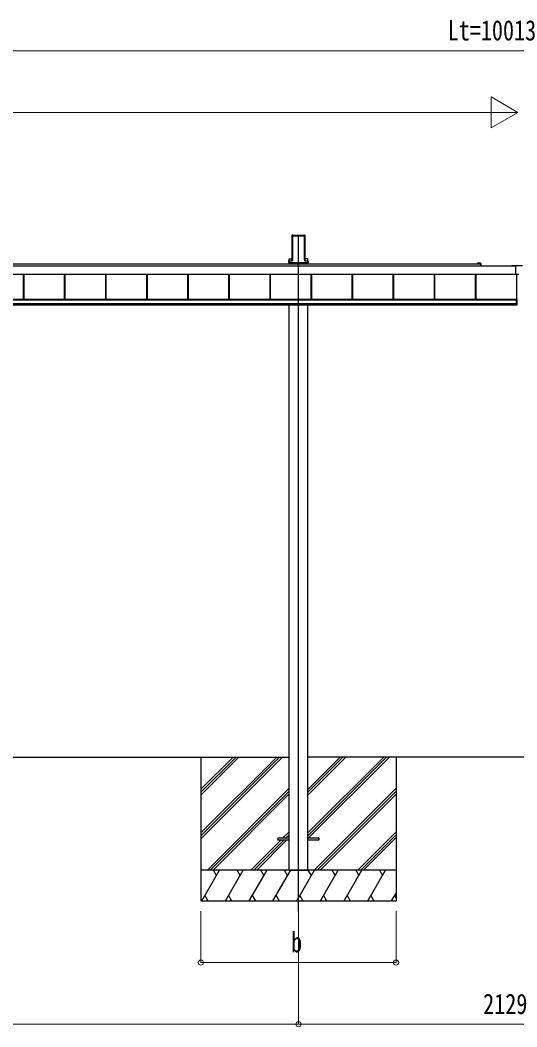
# Model space of a CAD drawing. Units: millimetres, scale not verified. Extents: x -12615 to 12615, y -8910 to 8910.
# Drawn here: x -2098 to 320, y -5851 to -953 of the extents above; entities that cross this region are included whole.
import ezdxf
from ezdxf.enums import TextEntityAlignment as Align

# ---------------------------------------------------------------- set-up
doc = ezdxf.new("R2010")
doc.units = ezdxf.units.MM
doc.header["$LTSCALE"] = 50
for name, color, linetype in [('0-3_YKK_11', 7, 'Continuous'), ('0-4_YKK_12', 2, 'Continuous'), ('0-5_YKK_13', 4, 'Continuous'), ('0-6_YKK_A1', 4, 'Continuous')]:
    doc.layers.add(name, color=color, linetype=linetype)
doc.layers.add('0-7_YKK_D', color=6, linetype='Continuous', lineweight=18)
doc.styles.add('ＭＳ ゴシック', font='')
doc.styles.get('ＭＳ ゴシック').set_extended_font_data('MS Gothic')

msp = doc.modelspace()

# ---------------------------------------------------------------- linework, layer by layer
at = {"layer": '0-3_YKK_11'}
msp.add_line((320.06, -2310.44), (320.06, -2191.44), dxfattribs=at)
at = {"layer": '0-4_YKK_12'}
msp.add_line((-742.94, -5288), (-742.94, -1999.41), dxfattribs=at)
at = {"layer": '0-5_YKK_13'}
for p, q in [((295.06, -2146.44), (295.06, -2148.44)), ((295.06, -2146.44), (348.06, -2146.44)), ((295.06, -2148.44), (314.06, -2148.44)), ((314.06, -2148.44), (314.06, -2191.44)), ((329.06, -2191.44), (314.06, -2191.44))]:
    msp.add_line(p, q, dxfattribs=at)
at = {"layer": '0-6_YKK_A1'}
for p, q in [((-774.19, -2004.76), (-774.19, -2121.44)), ((-773.83, -1998.91), (-774.18, -2004.41)), ((-773.39, -1999.38), (-773.83, -1998.91)), ((-773.33, -1998.44), (-771.29, -1998.44)), ((-773.33, -1998.44), (-772.89, -1998.91)), ((-773.31, -2115.38), (-773.31, -2000.26)), ((-772.81, -1999.94), (-772.81, -2115.06)), ((-770.98, -1998.77), (-771.29, -1998.44)), ((-770.98, -1998.77), (-714.9, -1998.77)), ((-770.44, -2001.91), (-715.44, -2001.91)), ((-770.44, -2123.27), (-770.44, -2001.91)), ((-714.9, -1998.77), (-714.59, -1998.44)), ((-714.59, -1998.44), (-712.55, -1998.44)), ((-713.07, -2115.06), (-713.07, -1999.94)), ((-712.99, -1998.91), (-712.55, -1998.44)), ((-712.57, -2000.26), (-712.57, -2115.38)), ((-712.05, -1998.91), (-712.49, -1999.38)), ((-712.05, -1998.91), (-711.7, -2004.41)), ((-711.69, -2004.76), (-711.69, -2121.44)), ((-4678.44, -2148.33), (295.06, -2148.33)), ((-4502.94, -2138.36), (129.31, -2138.36)), ((-790.81, -2132.18), (-790.81, -2132.68)), ((-790.81, -2132.68), (-790.35, -2132.68)), ((-790.35, -2132.18), (-790.35, -2125.3)), ((-788.35, -2132.18), (-790.35, -2132.18)), ((-788.35, -2132.68), (-790.35, -2132.68)), ((-790.34, -2132.18), (-790.34, -2132.68)), ((-790.31, -2124.34), (-775.3, -2124.34)), ((-788.35, -2125.39), (-788.35, -2132.18)), ((-774.77, -2125.39), (-788.35, -2125.39)), ((-788.35, -2132.18), (-697.53, -2132.18)), ((-788.35, -2132.18), (-788.35, -2132.68)), ((-788.35, -2132.68), (-697.53, -2132.68)), ((-788.14, -2115), (-774.19, -2115)), ((-788.14, -2124.34), (-788.14, -2115)), ((-788.14, -2138.36), (-788.14, -2132.68)), ((-787.94, -2132.68), (-787.94, -2138.36)), ((-786.94, -2132.34), (-698.94, -2132.34)), ((-774.2, -2121.79), (-774.3, -2123.4)), ((-773.78, -2123.95), (-773.4, -2117.86)), ((-772.9, -2117.89), (-773.28, -2123.98)), ((-712.6, -2123.98), (-712.98, -2117.89)), ((-712.48, -2117.86), (-712.1, -2123.95)), ((-697.74, -2115), (-711.69, -2115)), ((-711.68, -2121.79), (-711.58, -2123.4)), ((-711.11, -2124.89), (-697.53, -2124.89)), ((-697.53, -2125.39), (-711.11, -2125.39)), ((-710.58, -2124.34), (-695.57, -2124.34)), ((-697.94, -2132.68), (-697.94, -2138.36)), ((-697.74, -2124.34), (-697.74, -2115)), ((-697.74, -2138.36), (-697.74, -2132.68)), ((-697.53, -2124.89), (-697.53, -2125.39)), ((-697.53, -2132.18), (-697.53, -2125.39)), ((-695.54, -2132.18), (-697.53, -2132.18)), ((-697.53, -2132.18), (-697.53, -2132.68)), ((-695.54, -2132.68), (-697.53, -2132.68)), ((-695.54, -2125.3), (-695.54, -2132.18)), ((-695.07, -2132.68), (-695.54, -2132.68)), ((-695.53, -2132.18), (-695.53, -2132.68)), ((-695.07, -2132.18), (-695.07, -2132.68)), ((134.6, -2135.86), (129.31, -2135.86)), ((129.31, -2138.36), (142.76, -2138.36)), ((143.06, -2135.86), (135.52, -2135.86)), ((143.06, -2138.66), (143.06, -2148.33)), ((145.56, -2148.33), (145.56, -2138.36)), ((-4678.44, -2188.27), (314.06, -2188.27)), ((-4678.44, -2188.51), (314.06, -2188.51)), ((-2081.44, -2310.7), (-2081.44, -2188.51)), ((-2078.84, -2310.7), (-2078.84, -2188.51)), ((-2078.44, -2310.7), (-2078.44, -2188.51)), ((-1881.44, -2310.7), (-1881.44, -2188.51)), ((-1878.84, -2310.7), (-1878.84, -2188.51)), ((-1878.44, -2310.7), (-1878.44, -2188.51)), ((-1681.44, -2310.7), (-1681.44, -2188.51)), ((-1681.44, -2310.7), (-1681.44, -2188.51)), ((-1678.84, -2310.7), (-1678.84, -2188.51)), ((-1678.84, -2310.7), (-1678.84, -2188.51)), ((-1678.44, -2310.7), (-1678.44, -2188.51)), ((-1481.44, -2310.7), (-1481.44, -2188.51)), ((-1478.84, -2310.7), (-1478.84, -2188.51)), ((-1478.44, -2310.7), (-1478.44, -2188.51)), ((-1281.44, -2310.7), (-1281.44, -2188.51)), ((-1278.84, -2310.7), (-1278.84, -2188.51)), ((-1278.44, -2310.7), (-1278.44, -2188.51)), ((-1081.44, -2310.7), (-1081.44, -2188.51)), ((-1078.84, -2310.7), (-1078.84, -2188.51)), ((-1078.44, -2310.7), (-1078.44, -2188.51)), ((-881.44, -2310.7), (-881.44, -2188.51)), ((-878.84, -2310.7), (-878.84, -2188.51)), ((-878.44, -2310.7), (-878.44, -2188.51)), ((-681.44, -2310.7), (-681.44, -2188.51)), ((-678.84, -2310.7), (-678.84, -2188.51)), ((-678.44, -2310.7), (-678.44, -2188.51)), ((-481.44, -2310.7), (-481.44, -2188.51)), ((-478.84, -2310.7), (-478.84, -2188.51)), ((-478.44, -2310.7), (-478.44, -2188.51)), ((-281.44, -2310.7), (-281.44, -2188.51)), ((-278.84, -2310.7), (-278.84, -2188.51)), ((-278.44, -2310.7), (-278.44, -2188.51)), ((-81.44, -2310.7), (-81.44, -2188.51)), ((-78.84, -2310.7), (-78.84, -2188.51)), ((-78.44, -2310.7), (-78.44, -2188.51)), ((118.56, -2310.7), (118.56, -2188.51)), ((121.16, -2310.7), (121.16, -2188.51)), ((121.56, -2310.7), (121.56, -2188.51)), ((-4676.44, -2310.7), (316.56, -2310.7)), ((-4676.44, -2312.71), (316.56, -2312.71)), ((-4676.44, -2314.51), (316.56, -2314.51)), ((-4676.44, -2314.51), (316.56, -2314.51)), ((-4676.44, -2331.48), (316.56, -2331.48)), ((-4676.44, -2337.97), (316.56, -2337.97)), ((-788.14, -5088), (-788.14, -2337.97)), ((-697.74, -5088), (-697.74, -2337.97)), ((320.06, -2310.44), (316.56, -2310.44)), ((320.06, -2332.88), (316.56, -2332.88)), ((320.06, -2339.5), (316.56, -2339.5)), ((-3571.74, -4538), (-788.14, -4538)), ((-1217.94, -4538), (-1217.94, -5238)), ((-1217.94, -4907.18), (-848.76, -4538)), ((-1217.94, -4921.32), (-834.62, -4538)), ((-1217.94, -4935.46), (-820.48, -4538)), ((-1217.94, -4723.33), (-1032.61, -4538)), ((-1217.94, -4709.19), (-1046.75, -4538)), ((-1217.94, -4695.05), (-1060.89, -4538)), ((-697.74, -4907.48), (-328.26, -4538)), ((-697.74, -4921.62), (-314.12, -4538)), ((-697.74, -4723.63), (-512.11, -4538)), ((-697.74, -4709.49), (-526.25, -4538)), ((-697.74, -4695.35), (-540.39, -4538)), ((1340.86, -4538), (-697.74, -4538)), ((-695.48, -4933.5), (-299.98, -4538)), ((-267.94, -4538), (-267.94, -5238)), ((-1186.63, -5088), (-788.14, -4689.51)), ((-666.13, -5088), (-267.94, -4689.81)), ((-1172.49, -5088), (-788.14, -4703.65)), ((-1158.35, -5088), (-788.14, -4717.8)), ((-651.99, -5088), (-267.94, -4703.95)), ((-637.85, -5088), (-267.94, -4718.1)), ((-974.5, -5088), (-829, -4942.5)), ((-960.36, -5088), (-814.86, -4942.5)), ((-946.21, -5088), (-800.71, -4942.5)), ((-843.14, -4933.5), (-843.14, -4942.5)), ((-788.14, -4933.5), (-843.14, -4933.5)), ((-788.14, -4942.5), (-843.14, -4942.5)), ((-820, -4933.5), (-788.14, -4901.64)), ((-805.86, -4933.5), (-788.14, -4915.78)), ((-791.71, -4933.5), (-788.14, -4929.93)), ((-643.14, -4933.5), (-698.14, -4933.5)), ((-643.14, -4942.5), (-698.14, -4942.5)), ((-643.14, -4933.5), (-643.14, -4942.5)), ((-454, -5088), (-267.94, -4901.94)), ((-439.86, -5088), (-267.94, -4916.08)), ((-425.71, -5088), (-267.94, -4930.23)), ((-267.94, -5088), (-1217.94, -5088)), ((-1213.66, -5238), (-1127.06, -5088)), ((-1142.06, -5113.98), (-1157.06, -5088)), ((-1098.19, -5238), (-1011.59, -5088)), ((-1026.59, -5113.98), (-1041.59, -5088)), ((-982.72, -5238), (-896.12, -5088)), ((-911.12, -5113.98), (-926.12, -5088)), ((-867.25, -5238), (-780.65, -5088)), ((-795.65, -5113.98), (-810.65, -5088)), ((-788.14, -5088), (-697.74, -5088)), ((-751.78, -5238), (-665.18, -5088)), ((-680.18, -5113.98), (-695.18, -5088)), ((-636.31, -5238), (-549.71, -5088)), ((-564.71, -5113.98), (-579.71, -5088)), ((-520.84, -5238), (-434.24, -5088)), ((-464.24, -5088), (-449.24, -5113.98)), ((-405.37, -5238), (-318.77, -5088)), ((-348.77, -5088), (-333.77, -5113.98)), ((-1217.94, -5238), (-267.94, -5238)), ((-1198.67, -5212.02), (-1183.67, -5238)), ((-1083.2, -5212.02), (-1068.2, -5238)), ((-967.73, -5212.02), (-952.73, -5238)), ((-852.25, -5212.02), (-837.25, -5238)), ((-736.78, -5212.02), (-721.79, -5238)), ((-621.31, -5212.02), (-606.32, -5238)), ((-505.84, -5212.02), (-490.85, -5238)), ((-390.38, -5212.02), (-375.38, -5238)), ((-289.9, -5238), (-267.94, -5199.96)), ((-274.91, -5212.02), (-267.94, -5224.08))]:
    msp.add_line(p, q, dxfattribs=at)
for points in [[(-790.81, -2124.84), (-790.81, -2132.18), (-790.35, -2132.18)], [(-788.35, -2125.39), (-788.35, -2124.89), (-774.77, -2124.89)], [(-695.07, -2124.84), (-695.07, -2132.18), (-695.54, -2132.18)], [(316.56, -2310.44), (316.56, -2332.88), (316.56, -2339.5)], [(317.06, -2310.44), (317.06, -2332.88), (317.06, -2339.5)], [(320.06, -2310.44), (320.06, -2332.88), (320.06, -2339.5)]]:
    msp.add_lwpolyline(points, dxfattribs=at)
for centre, radius, start, end in [((-789.84, -2125.3), 0.501, 90.24971, 179.75029), ((-696.04, -2125.3), 0.501, 0.24971, 89.75029), ((129.31, -2137.11), 1.25, 90, 270), ((134.6, -2136.06), 0.2, 23.57818, 90), ((135.06, -2135.86), 0.3, 203.57818, 336.42182), ((135.52, -2136.06), 0.2, 90, 156.42182), ((142.76, -2138.66), 0.3, 0, 90), ((143.06, -2138.36), 2.5, 0, 90)]:
    msp.add_arc(centre, radius, start, end, dxfattribs=at)
for centre, major_axis, ratio, start_param, end_param in [((-774.15, -2004.41), (0.031, 0.5), 0.061627, 1.5746234, 2.3600215), ((-773.33, -1998.95), (0.346, -0.364), 0.996462, 2.3838095, 3.8892836), ((-773.62, -2002.41), (0.22, 3.04), 0.070684, 5.5043854, 6.2286971), ((-773.12, -2002.44), (0.22, 3.54), 0.060877, 5.5025319, 6.2268436), ((-712.76, -2002.44), (-0.22, 3.54), 0.060877, 0.0563417, 0.7806534), ((-712.26, -2002.41), (-0.22, 3.04), 0.070684, 0.0544883, 0.7787999), ((-712.55, -1998.95), (-0.346, -0.364), 0.996462, 2.3939017, 3.8993758), ((-711.73, -2004.41), (-0.031, 0.5), 0.061627, 3.9231638, 4.7085619), ((-790.31, -2124.84), (0.355, -0.355), 0.99628, 2.358058, 3.9251274), ((-788.35, -2125.3), (2, 0), 0.045872, 3.2026792, 4.712389), ((-788.35, -2124.8), (1.5, 0), 0.061163, 3.2026792, 4.712389), ((-775.3, -2123.33), (0.691, -0.728), 0.996462, 5.5254021, 7.0308762), ((-774.78, -2123.88), (-0.693, 0.73), 0.992955, 2.3838095, 3.8892836), ((-774.78, -2123.88), (1.04, -1.09), 0.996462, 5.5254021, 7.0308762), ((-774.23, -2121.79), (0.031, 0.5), 0.061627, 4.716216, 5.5016142), ((-773.62, -2117.86), (0.22, 3.5), 0.061627, 4.716216, 5.5016142), ((-773.12, -2117.89), (0.22, 4), 0.053972, 4.7153191, 5.5007173), ((-712.76, -2117.89), (-0.22, 4), 0.053972, 0.782468, 1.5678662), ((-711.1, -2123.88), (-1.04, -1.09), 0.996462, 5.5354944, 7.0409685), ((-712.26, -2117.86), (-0.22, 3.5), 0.061627, 0.7815711, 1.5669693), ((-711.1, -2123.88), (0.693, 0.73), 0.992955, 2.3939017, 3.8993758), ((-711.65, -2121.79), (-0.031, 0.5), 0.061627, 0.7815711, 1.5669693), ((-710.58, -2123.33), (-0.691, -0.728), 0.996462, 5.5354944, 7.0409685), ((-697.53, -2124.8), (1.5, 0), 0.061163, 4.712389, 6.2220988), ((-697.53, -2125.3), (2, 0), 0.045872, 4.712389, 6.2220988), ((-695.57, -2124.84), (-0.355, -0.355), 0.99628, 2.358058, 3.9251274)]:
    msp.add_ellipse(centre, major_axis=major_axis, ratio=ratio, start_param=start_param, end_param=end_param, dxfattribs=at)
at = {"layer": '0-7_YKK_D'}
for p, q in [((5178.06, -1101.91), (-4534.94, -1101.91)), ((325.06, -1401.91), (195.16, -1326.91)), ((195.16, -1326.91), (195.16, -1476.91)), ((175.06, -1401.91), (-4534.94, -1401.91)), ((325.06, -1401.91), (65.25, -1401.91)), ((325.06, -1401.91), (195.16, -1476.91)), ((-1217.94, -5288), (-1217.94, -5539)), ((-742.94, -5288.5), (-742.94, -5839)), ((-742.94, -5288.5), (-742.94, -5839)), ((-267.94, -5288), (-267.94, -5539)), ((-1217.94, -5538), (-267.94, -5538)), ((-3616.94, -5838), (-742.94, -5838)), ((1386.06, -5838), (-742.94, -5838))]:
    msp.add_line(p, q, dxfattribs=at)
for centre in [(-1217.94, -5538), (-267.94, -5538), (-742.94, -5838), (-742.94, -5838)]:
    msp.add_circle(centre, 12.75, dxfattribs=at)

# ---------------------------------------------------------------- texts
at = {"layer": '0-7_YKK_D', "style": 'ＭＳ ゴシック', "width": 0.8}
for s, p in [('Lt=10013', (-16.84, -1081.91)), ('b', (-778.94, -5518)), ('2129', (155.96, -5818))]:
    msp.add_text(s, height=98.97, dxfattribs=at).set_placement(p, align=Align.BOTTOM_LEFT)

doc.saveas('drawing.dxf')
